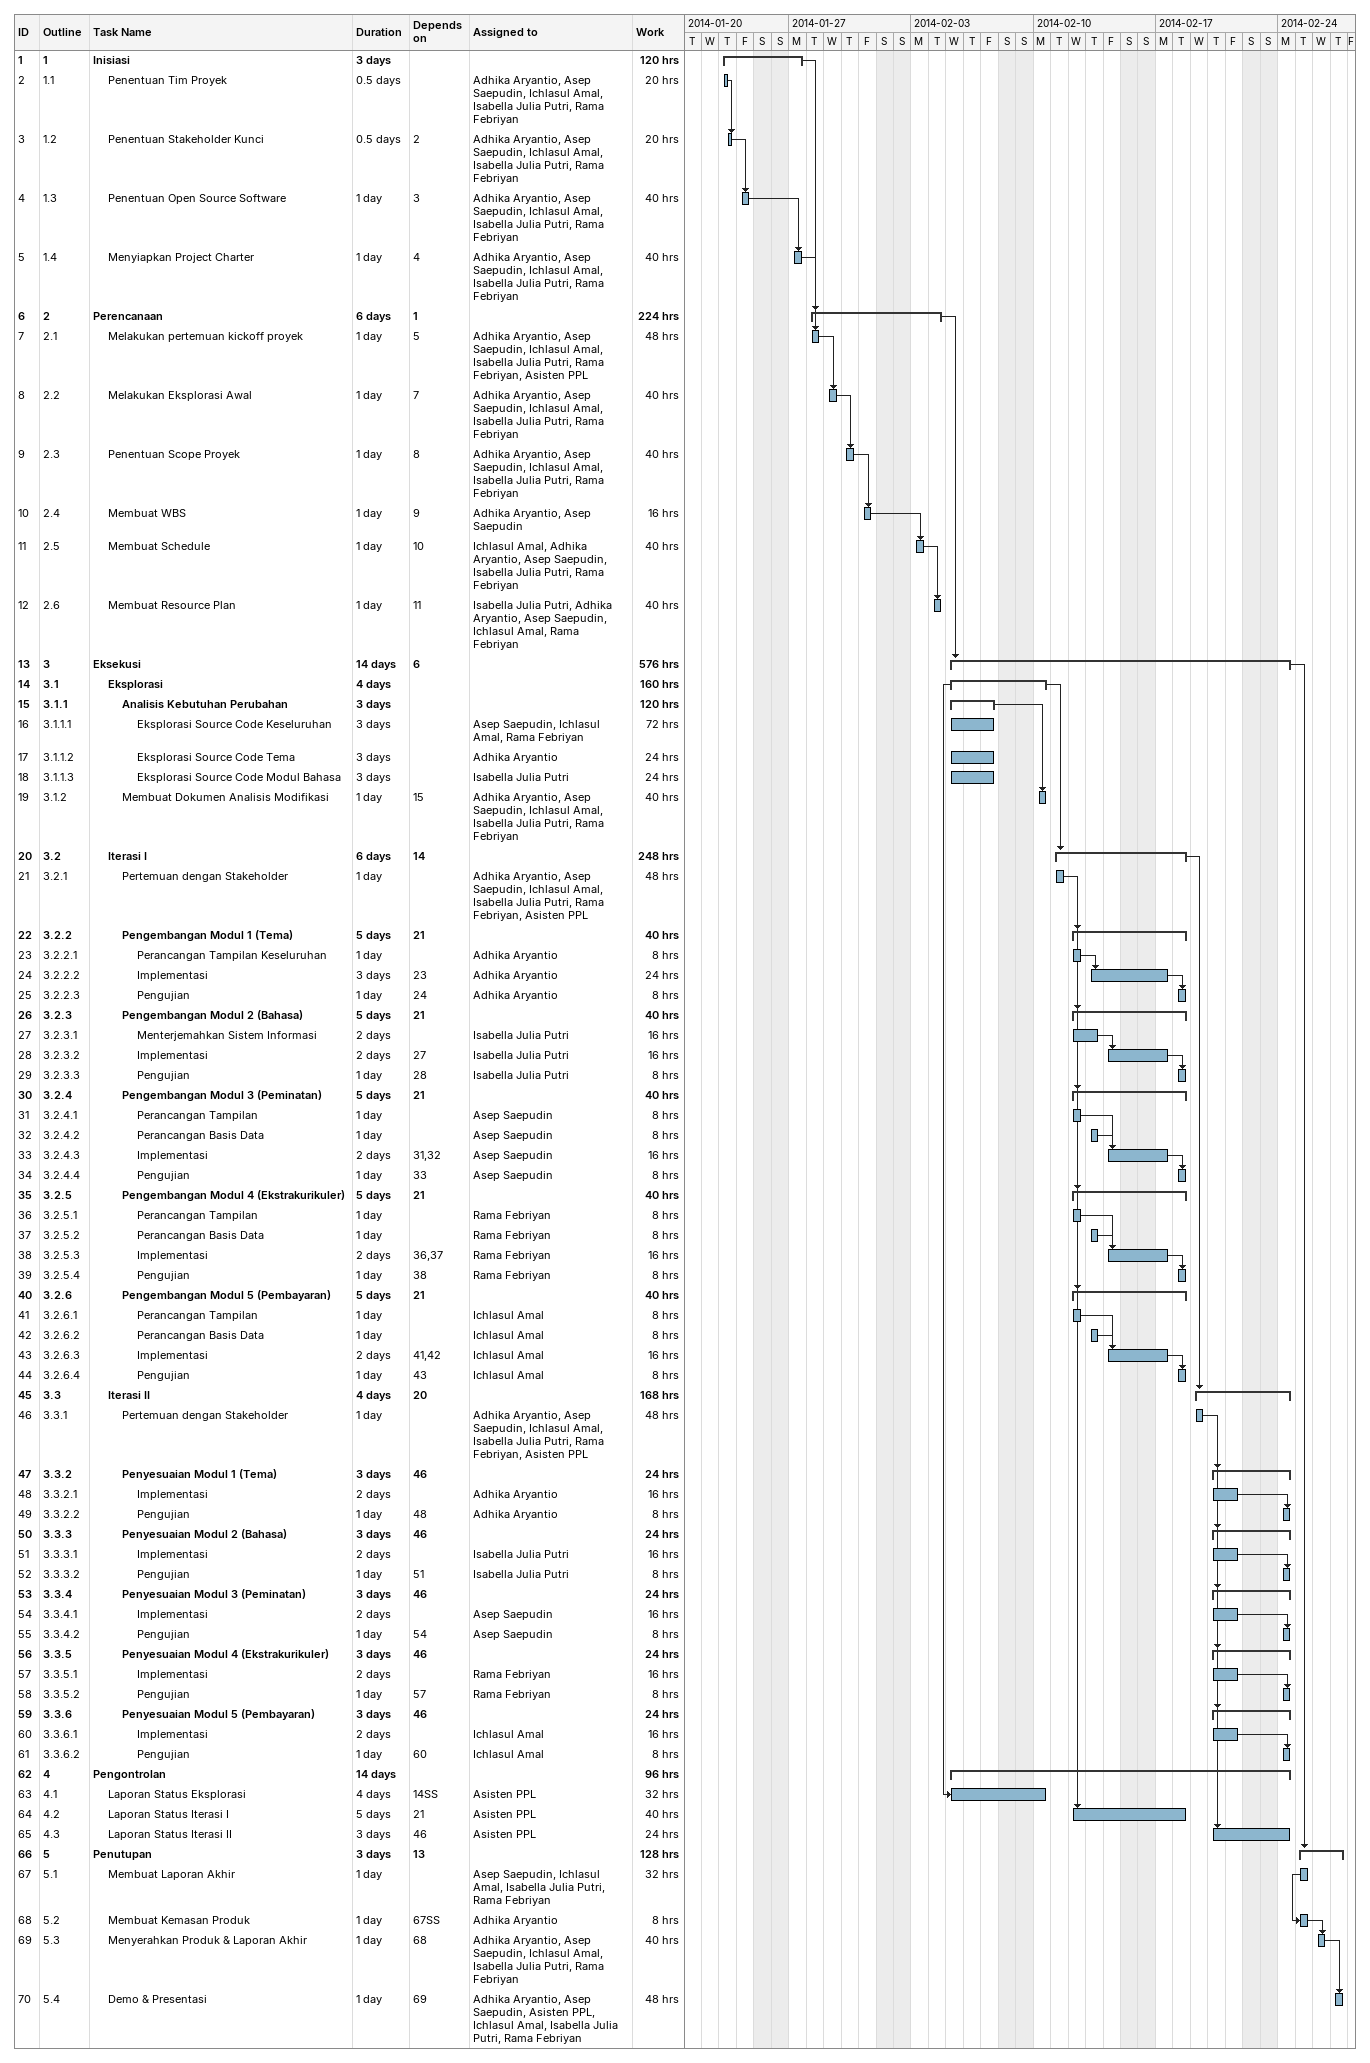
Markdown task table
| ID | WBS | Task | Duration | Start | Finish | Predecessors | Resources | Work (h) |
|---|---|---|---|---|---|---|---|---|
| 1 | 1 | **Inisiasi** | 3d | 2014-01-23 | 2014-01-27 |  |  | 120 |
| 2 | 1.1 | Penentuan Tim Proyek | 0.5d | 2014-01-23 | 2014-01-23 |  | Adhika Aryantio, Asep Saepudin, Ichlasul Amal, Isabella Julia Putri, Rama Febriyan | 20 |
| 3 | 1.2 | Penentuan Stakeholder Kunci | 0.5d | 2014-01-23 | 2014-01-23 | 2 | Adhika Aryantio, Asep Saepudin, Ichlasul Amal, Isabella Julia Putri, Rama Febriyan | 20 |
| 4 | 1.3 | Penentuan Open Source Software | 1d | 2014-01-24 | 2014-01-24 | 3 | Adhika Aryantio, Asep Saepudin, Ichlasul Amal, Isabella Julia Putri, Rama Febriyan | 40 |
| 5 | 1.4 | Menyiapkan Project Charter | 1d | 2014-01-27 | 2014-01-27 | 4 | Adhika Aryantio, Asep Saepudin, Ichlasul Amal, Isabella Julia Putri, Rama Febriyan | 40 |
| 6 | 2 | **Perencanaan** | 6d | 2014-01-28 | 2014-02-04 | 1 |  | 224 |
| 7 | 2.1 | Melakukan pertemuan kickoff proyek | 1d | 2014-01-28 | 2014-01-28 | 5 | Adhika Aryantio, Asep Saepudin, Ichlasul Amal, Isabella Julia Putri, Rama Febriyan, Asisten PPL | 48 |
| 8 | 2.2 | Melakukan Eksplorasi Awal | 1d | 2014-01-29 | 2014-01-29 | 7 | Adhika Aryantio, Asep Saepudin, Ichlasul Amal, Isabella Julia Putri, Rama Febriyan | 40 |
| 9 | 2.3 | Penentuan Scope Proyek | 1d | 2014-01-30 | 2014-01-30 | 8 | Adhika Aryantio, Asep Saepudin, Ichlasul Amal, Isabella Julia Putri, Rama Febriyan | 40 |
| 10 | 2.4 | Membuat WBS | 1d | 2014-01-31 | 2014-01-31 | 9 | Adhika Aryantio, Asep Saepudin | 16 |
| 11 | 2.5 | Membuat Schedule | 1d | 2014-02-03 | 2014-02-03 | 10 | Ichlasul Amal, Adhika Aryantio, Asep Saepudin, Isabella Julia Putri, Rama Febriyan | 40 |
| 12 | 2.6 | Membuat Resource Plan | 1d | 2014-02-04 | 2014-02-04 | 11 | Isabella Julia Putri, Adhika Aryantio, Asep Saepudin, Ichlasul Amal, Rama Febriyan | 40 |
| 13 | 3 | **Eksekusi** | 14d | 2014-02-05 | 2014-02-24 | 6 |  | 576 |
| 14 | 3.1 | **Eksplorasi** | 4d | 2014-02-05 | 2014-02-10 |  |  | 160 |
| 15 | 3.1.1 | **Analisis Kebutuhan Perubahan** | 3d | 2014-02-05 | 2014-02-07 |  |  | 120 |
| 16 | 3.1.1.1 | Eksplorasi Source Code Keseluruhan | 3d | 2014-02-05 | 2014-02-07 |  | Asep Saepudin, Ichlasul Amal, Rama Febriyan | 72 |
| 17 | 3.1.1.2 | Eksplorasi Source Code Tema | 3d | 2014-02-05 | 2014-02-07 |  | Adhika Aryantio | 24 |
| 18 | 3.1.1.3 | Eksplorasi Source Code Modul Bahasa | 3d | 2014-02-05 | 2014-02-07 |  | Isabella Julia Putri | 24 |
| 19 | 3.1.2 | Membuat Dokumen Analisis Modifikasi | 1d | 2014-02-10 | 2014-02-10 | 15 | Adhika Aryantio, Asep Saepudin, Ichlasul Amal, Isabella Julia Putri, Rama Febriyan | 40 |
| 20 | 3.2 | **Iterasi I** | 6d | 2014-02-11 | 2014-02-18 | 14 |  | 248 |
| 21 | 3.2.1 | Pertemuan dengan Stakeholder | 1d | 2014-02-11 | 2014-02-11 |  | Adhika Aryantio, Asep Saepudin, Ichlasul Amal, Isabella Julia Putri, Rama Febriyan, Asisten PPL | 48 |
| 22 | 3.2.2 | **Pengembangan Modul 1 (Tema)** | 5d | 2014-02-12 | 2014-02-18 | 21 |  | 40 |
| 23 | 3.2.2.1 | Perancangan Tampilan Keseluruhan | 1d | 2014-02-12 | 2014-02-12 |  | Adhika Aryantio | 8 |
| 24 | 3.2.2.2 | Implementasi | 3d | 2014-02-13 | 2014-02-17 | 23 | Adhika Aryantio | 24 |
| 25 | 3.2.2.3 | Pengujian | 1d | 2014-02-18 | 2014-02-18 | 24 | Adhika Aryantio | 8 |
| 26 | 3.2.3 | **Pengembangan Modul 2 (Bahasa)** | 5d | 2014-02-12 | 2014-02-18 | 21 |  | 40 |
| 27 | 3.2.3.1 | Menterjemahkan Sistem Informasi | 2d | 2014-02-12 | 2014-02-13 |  | Isabella Julia Putri | 16 |
| 28 | 3.2.3.2 | Implementasi | 2d | 2014-02-14 | 2014-02-17 | 27 | Isabella Julia Putri | 16 |
| 29 | 3.2.3.3 | Pengujian | 1d | 2014-02-18 | 2014-02-18 | 28 | Isabella Julia Putri | 8 |
| 30 | 3.2.4 | **Pengembangan Modul 3 (Peminatan)** | 5d | 2014-02-12 | 2014-02-18 | 21 |  | 40 |
| 31 | 3.2.4.1 | Perancangan Tampilan | 1d | 2014-02-12 | 2014-02-12 |  | Asep Saepudin | 8 |
| 32 | 3.2.4.2 | Perancangan Basis Data | 1d | 2014-02-13 | 2014-02-13 |  | Asep Saepudin | 8 |
| 33 | 3.2.4.3 | Implementasi | 2d | 2014-02-14 | 2014-02-17 | 31, 32 | Asep Saepudin | 16 |
| 34 | 3.2.4.4 | Pengujian | 1d | 2014-02-18 | 2014-02-18 | 33 | Asep Saepudin | 8 |
| 35 | 3.2.5 | **Pengembangan Modul 4 (Ekstrakurikuler)** | 5d | 2014-02-12 | 2014-02-18 | 21 |  | 40 |
| 36 | 3.2.5.1 | Perancangan Tampilan | 1d | 2014-02-12 | 2014-02-12 |  | Rama Febriyan | 8 |
| 37 | 3.2.5.2 | Perancangan Basis Data | 1d | 2014-02-13 | 2014-02-13 |  | Rama Febriyan | 8 |
| 38 | 3.2.5.3 | Implementasi | 2d | 2014-02-14 | 2014-02-17 | 36, 37 | Rama Febriyan | 16 |
| 39 | 3.2.5.4 | Pengujian | 1d | 2014-02-18 | 2014-02-18 | 38 | Rama Febriyan | 8 |
| 40 | 3.2.6 | **Pengembangan Modul 5 (Pembayaran)** | 5d | 2014-02-12 | 2014-02-18 | 21 |  | 40 |
| 41 | 3.2.6.1 | Perancangan Tampilan | 1d | 2014-02-12 | 2014-02-12 |  | Ichlasul Amal | 8 |
| 42 | 3.2.6.2 | Perancangan Basis Data | 1d | 2014-02-13 | 2014-02-13 |  | Ichlasul Amal | 8 |
| 43 | 3.2.6.3 | Implementasi | 2d | 2014-02-14 | 2014-02-17 | 41, 42 | Ichlasul Amal | 16 |
| 44 | 3.2.6.4 | Pengujian | 1d | 2014-02-18 | 2014-02-18 | 43 | Ichlasul Amal | 8 |
| 45 | 3.3 | **Iterasi II** | 4d | 2014-02-19 | 2014-02-24 | 20 |  | 168 |
| 46 | 3.3.1 | Pertemuan dengan Stakeholder | 1d | 2014-02-19 | 2014-02-19 |  | Adhika Aryantio, Asep Saepudin, Ichlasul Amal, Isabella Julia Putri, Rama Febriyan, Asisten PPL | 48 |
| 47 | 3.3.2 | **Penyesuaian Modul 1 (Tema)** | 3d | 2014-02-20 | 2014-02-24 | 46 |  | 24 |
| 48 | 3.3.2.1 | Implementasi | 2d | 2014-02-20 | 2014-02-21 |  | Adhika Aryantio | 16 |
| 49 | 3.3.2.2 | Pengujian | 1d | 2014-02-24 | 2014-02-24 | 48 | Adhika Aryantio | 8 |
| 50 | 3.3.3 | **Penyesuaian Modul 2 (Bahasa)** | 3d | 2014-02-20 | 2014-02-24 | 46 |  | 24 |
| 51 | 3.3.3.1 | Implementasi | 2d | 2014-02-20 | 2014-02-21 |  | Isabella Julia Putri | 16 |
| 52 | 3.3.3.2 | Pengujian | 1d | 2014-02-24 | 2014-02-24 | 51 | Isabella Julia Putri | 8 |
| 53 | 3.3.4 | **Penyesuaian Modul 3 (Peminatan)** | 3d | 2014-02-20 | 2014-02-24 | 46 |  | 24 |
| 54 | 3.3.4.1 | Implementasi | 2d | 2014-02-20 | 2014-02-21 |  | Asep Saepudin | 16 |
| 55 | 3.3.4.2 | Pengujian | 1d | 2014-02-24 | 2014-02-24 | 54 | Asep Saepudin | 8 |
| 56 | 3.3.5 | **Penyesuaian Modul 4 (Ekstrakurikuler)** | 3d | 2014-02-20 | 2014-02-24 | 46 |  | 24 |
| 57 | 3.3.5.1 | Implementasi | 2d | 2014-02-20 | 2014-02-21 |  | Rama Febriyan | 16 |
| 58 | 3.3.5.2 | Pengujian | 1d | 2014-02-24 | 2014-02-24 | 57 | Rama Febriyan | 8 |
| 59 | 3.3.6 | **Penyesuaian Modul 5 (Pembayaran)** | 3d | 2014-02-20 | 2014-02-24 | 46 |  | 24 |
| 60 | 3.3.6.1 | Implementasi | 2d | 2014-02-20 | 2014-02-21 |  | Ichlasul Amal | 16 |
| 61 | 3.3.6.2 | Pengujian | 1d | 2014-02-24 | 2014-02-24 | 60 | Ichlasul Amal | 8 |
| 62 | 4 | **Pengontrolan** | 14d | 2014-02-05 | 2014-02-24 |  |  | 96 |
| 63 | 4.1 | Laporan Status Eksplorasi | 4d | 2014-02-05 | 2014-02-10 | 14SS | Asisten PPL | 32 |
| 64 | 4.2 | Laporan Status Iterasi I | 5d | 2014-02-12 | 2014-02-18 | 21 | Asisten PPL | 40 |
| 65 | 4.3 | Laporan Status Iterasi II | 3d | 2014-02-20 | 2014-02-24 | 46 | Asisten PPL | 24 |
| 66 | 5 | **Penutupan** | 3d | 2014-02-25 | 2014-02-27 | 13 |  | 128 |
| 67 | 5.1 | Membuat Laporan Akhir | 1d | 2014-02-25 | 2014-02-25 |  | Asep Saepudin, Ichlasul Amal, Isabella Julia Putri, Rama Febriyan | 32 |
| 68 | 5.2 | Membuat Kemasan Produk | 1d | 2014-02-25 | 2014-02-25 | 67SS | Adhika Aryantio | 8 |
| 69 | 5.3 | Menyerahkan Produk & Laporan Akhir | 1d | 2014-02-26 | 2014-02-26 | 68 | Adhika Aryantio, Asep Saepudin, Ichlasul Amal, Isabella Julia Putri, Rama Febriyan | 40 |
| 70 | 5.4 | Demo & Presentasi | 1d | 2014-02-27 | 2014-02-27 | 69 | Adhika Aryantio, Asep Saepudin, Asisten PPL, Ichlasul Amal, Isabella Julia Putri, Rama Febriyan | 48 |
